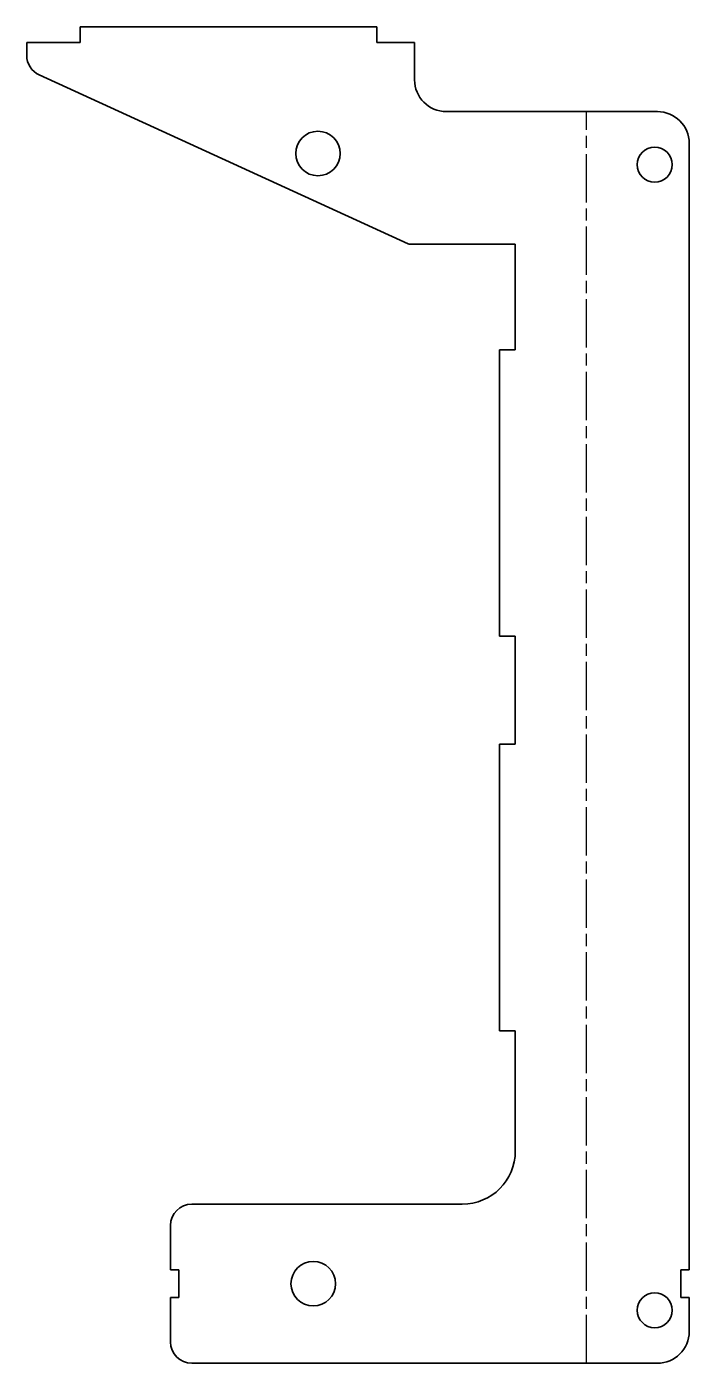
# Model space of a CAD drawing. Header units: millimetres. Extents: x 0 to 125, y 0 to 252.
import ezdxf

# ---------------------------------------------------------------- set-up
doc = ezdxf.new("R2010")
doc.units = ezdxf.units.MM
doc.linetypes.add('Chain', pattern=[13.68, 9.12, -1.14, 2.28, -1.14])
doc.layers.add('Bend Centerline (ANSI)', color=7, linetype='Chain', lineweight=25)
doc.layers.add('Visible (ANSI)', color=7, linetype='Continuous', lineweight=35)

# ---------------------------------------------------------------- blocks, each defined once
blk = doc.blocks.new('P-BTC-V004-ASSD001_Chapas Cuerpo Central 2_P-BTC-V004-ASSD001 (desplegada)')
at = {"layer": 'Bend Centerline (ANSI)'}
blk.add_line((43.05, -126), (43.05, 110), dxfattribs=at)
at = {"layer": 'Visible (ANSI)'}
for p, q in [((-52.34, 126), (3.56, 126)), ((3.56, 126), (3.56, 123)), ((-52.34, 123), (-52.34, 126)), ((-62.44, 120.57), (-62.44, 123)), ((-62.44, 123), (-52.34, 123)), ((3.56, 123), (10.66, 123)), ((10.66, 123), (10.66, 116)), ((9.46, 85.09), (-60.11, 116.93)), ((56.44, 110), (16.66, 110)), ((62.44, -108.4), (62.44, 104)), ((29.66, 85), (9.88, 85)), ((29.66, 65.1), (29.66, 85)), ((26.66, 11.1), (26.66, 65.1)), ((26.66, 65.1), (29.66, 65.1)), ((29.66, 11.1), (26.66, 11.1)), ((29.66, -9.3), (29.66, 11.1)), ((26.66, -9.3), (26.66, -63.3)), ((29.66, -9.3), (26.66, -9.3)), ((26.66, -63.3), (29.66, -63.3)), ((29.66, -86), (29.66, -63.3)), ((-31.34, -96), (19.66, -96)), ((-35.34, -108.4), (-35.34, -100)), ((-35.34, -108.4), (-33.74, -108.4)), ((-33.74, -108.4), (-33.74, -113.6)), ((60.84, -108.4), (62.44, -108.4)), ((60.84, -113.6), (60.84, -108.4)), ((-33.74, -113.6), (-35.34, -113.6)), ((-35.34, -122), (-35.34, -113.6)), ((62.44, -113.6), (60.84, -113.6)), ((62.44, -120), (62.44, -113.6)), ((56.44, -126), (-31.34, -126))]:
    blk.add_line(p, q, dxfattribs=at)
for centre, radius in [((-7.54, 102.1), 4.2), ((55.94, 100), 3.3), ((-8.44, -111), 4.2), ((55.94, -116), 3.3)]:
    blk.add_circle(centre, radius, dxfattribs=at)
at = {"layer": 'Visible (ANSI)', "extrusion": (0, 0, -1)}
for centre, radius, start, end in [((58.44, 120.57), 4, 294.5935, 360), ((-56.44, 104), 6, 90, 180), ((-9.88, 86), 1, 270, 294.5935), ((31.34, -100), 4, 360, 90), ((-56.44, -120), 6, 180, 270), ((31.34, -122), 4, 270, 0)]:
    blk.add_arc(centre, radius, start, end, dxfattribs=at)
at = {"layer": 'Visible (ANSI)'}
for centre, radius, start, end in [((16.66, 116), 6, 180, 270), ((19.66, -86), 10, 270, 0)]:
    blk.add_arc(centre, radius, start, end, dxfattribs=at)

msp = doc.modelspace()

# ---------------------------------------------------------------- block references
msp.add_blockref('P-BTC-V004-ASSD001_Chapas Cuerpo Central 2_P-BTC-V004-ASSD001 (desplegada)', (62.44, 126))

doc.saveas('drawing.dxf')
